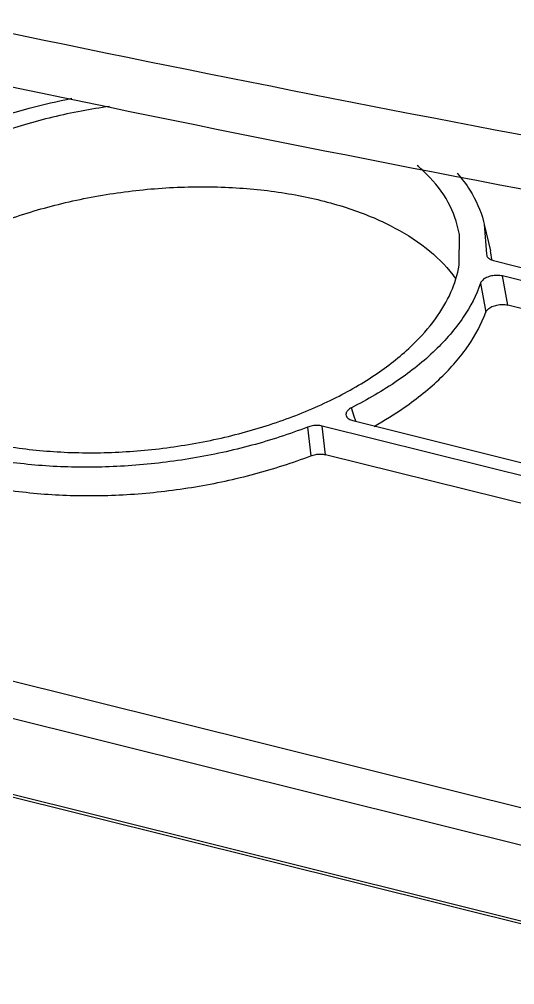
# Model space of a CAD drawing. Header units: millimetres. Extents: x 3559 to 4719, y 1270 to 1649.
# Drawn here: x 4442.26 to 4456.66, y 1280.72 to 1308.81 of the extents above; entities that cross this region are included whole.
import ezdxf

# ---------------------------------------------------------------- set-up
doc = ezdxf.new("R2010")
doc.units = ezdxf.units.MM
doc.layers.get('0').update_dxf_attribs({"linetype": 'CONTINUOUS'})

# ---------------------------------------------------------------- blocks, each defined once
blk = doc.blocks.new('*U86')
at = {"color": 7, "linetype": 'Continuous'}
for p, q in [((25.03, 38.351), (25.108, 37.328)), ((25.03, 38.35), (25.237, 37.445)), ((24.172, 36.951), (24.176, 38.019)), ((25.108, 37.328), (25.112, 37.284)), ((25.343, 37.109), (38.236, 33.895)), ((37.799, 33.554), (25.65, 36.583)), ((25.829, 35.585), (25.65, 36.583)), ((24.903, 36.34), (25.083, 35.345)), ((37.821, 32.595), (25.829, 35.585)), ((35.284, 16.13), (-33.29, 33.226)), ((-34.335, 32.215), (34.239, 15.119)), ((20.584, 31.771), (20.492, 32.073)), ((20.633, 31.608), (20.584, 31.771)), ((18.988, 31.408), (19.099, 30.428)), ((38.501, 26.704), (19.487, 31.444)), ((19.597, 30.464), (19.487, 31.444)), ((20.533, 31.633), (34.7, 28.101)), ((38.673, 25.708), (19.597, 30.464)), ((-33.799, 29.486), (34.531, 12.45)), ((34.614, 12.322), (-33.716, 29.357))]:
    blk.add_line(p, q, dxfattribs=at)
for centre, radius, start, end in [((21.806, 36.664), 3.519, 7.8674, 12.8267), ((21.784, 36.661), 3.541, 7.2358, 7.8726)]:
    blk.add_arc(centre, radius, start, end, dxfattribs=at)
for points, start_tangent, end_tangent in [([(33.803, 40.012), (11.432, 44.347), (-12.659, 49.635), (-36.633, 55.578), (-60.826, 62.314), (-84.157, 69.573)], (-0.983867, 0.178903), (-0.950152, 0.311788)), ([(-82.731, 67.45), (-59.914, 60.342), (-36.466, 53.787), (-12.424, 47.793), (12.175, 42.369), (35.888, 37.777)], (0.950152, -0.311788), (0.984013, -0.178095)), ([(7.563, 41.703), (9.471, 42.325), (10.926, 42.664)], (0.932971, 0.35995), (0.981255, 0.192714)), ([(12.214, 42.386), (11.251, 42.228), (9.306, 41.758), (7.496, 41.109)], (-0.990433, -0.137993), (-0.920459, -0.39084)), ([(24.176, 38.019), (24.17, 38.052), (23.796, 39.1), (23.063, 40.061), (22.736, 40.362)], (-0.161548, 0.986865), (-0.762091, 0.647469)), ([(24.1, 40.101), (24.539, 39.515), (25.005, 38.452), (25.03, 38.351)], (0.659741, -0.751493), (0.222145, -0.975014)), ([(4.225, 35.891), (5.453, 36.884), (6.961, 37.764), (8.695, 38.5), (10.588, 39.064), (12.603, 39.445), (14.654, 39.624), (16.666, 39.594), (18.571, 39.358), (20.306, 38.924), (21.813, 38.309), (23.043, 37.532), (23.955, 36.619), (24.046, 36.496)], (0.718749, 0.695269), (0.577741, -0.81622)), ([(25.113, 37.284), (25.132, 37.237), (25.214, 37.161)], (0.241588, -0.970379), (0.856279, -0.516514)), ([(25.214, 37.161), (25.343, 37.109)], (0.856279, -0.516514), (0.970297, -0.241918)), ([(22.587, 34.234), (23.358, 35.113), (23.89, 36.026), (24.172, 36.951)], (0.718749, 0.695269), (0.164403, 0.986393)), ([(25.65, 36.583), (25.468, 36.604), (25.277, 36.584), (25.107, 36.528), (24.975, 36.443), (24.903, 36.34)], (-0.970311, 0.241859), (-0.325639, -0.945494)), ([(24.903, 36.34), (24.308, 35.169), (23.352, 34.043), (22.066, 33), (20.492, 32.073)], (-0.325326, -0.945602), (-0.892898, -0.450258)), ([(25.083, 35.345), (25.157, 35.448), (25.291, 35.533), (25.462, 35.587), (25.651, 35.606), (25.829, 35.585)], (0.342008, 0.939697), (0.970321, -0.241821)), ([(2.344, 35.354), (2.52, 34.531), (3.076, 33.519), (3.982, 32.612), (5.205, 31.84), (6.701, 31.231), (8.418, 30.804), (10.298, 30.572), (12.278, 30.544), (14.294, 30.719), (16.278, 31.093), (18.149, 31.648), (19.868, 32.375), (21.366, 33.247), (22.587, 34.234)], (0.081233, -0.996695), (0.718749, 0.695269)), ([(21.258, 31.434), (22.294, 32.081), (23.546, 33.102), (24.486, 34.202), (25.083, 35.345)], (0.871371, 0.490625), (0.342079, 0.939671)), ([(20.492, 32.073), (20.364, 31.983), (20.301, 31.879), (20.304, 31.799)], (-0.89287, -0.450315), (0.275825, -0.961208)), ([(20.304, 31.799), (20.312, 31.778), (20.393, 31.692), (20.533, 31.633)], (0.275825, -0.961208), (0.970296, -0.241922)), ([(18.988, 31.408), (17.08, 30.786), (15.058, 30.343), (12.982, 30.093), (10.915, 30.041), (8.92, 30.191), (7.056, 30.539)], (-0.932971, -0.35995), (-0.9703, 0.241905)), ([(19.487, 31.444), (19.326, 31.465), (19.153, 31.453), (18.988, 31.408)], (-0.970303, 0.241893), (-0.932962, -0.359974)), ([(7.118, 29.57), (8.988, 29.221), (10.991, 29.069), (13.065, 29.118), (15.149, 29.367), (17.181, 29.808), (19.099, 30.428)], (0.9703, -0.241905), (0.933965, 0.357363)), ([(19.099, 30.428), (19.264, 30.472), (19.436, 30.484), (19.597, 30.464)], (0.933962, 0.357372), (0.970303, -0.241892))]:
    blk.add_spline(points, degree=3, dxfattribs=dict(at, start_tangent=start_tangent, end_tangent=end_tangent))

msp = doc.modelspace()

# ---------------------------------------------------------------- block references
at = {"xscale": 0.85, "yscale": 0.85, "zscale": 0.85}
msp.add_blockref('*U86', (4434.502, 1270.244), dxfattribs=at)

doc.saveas('drawing.dxf')
